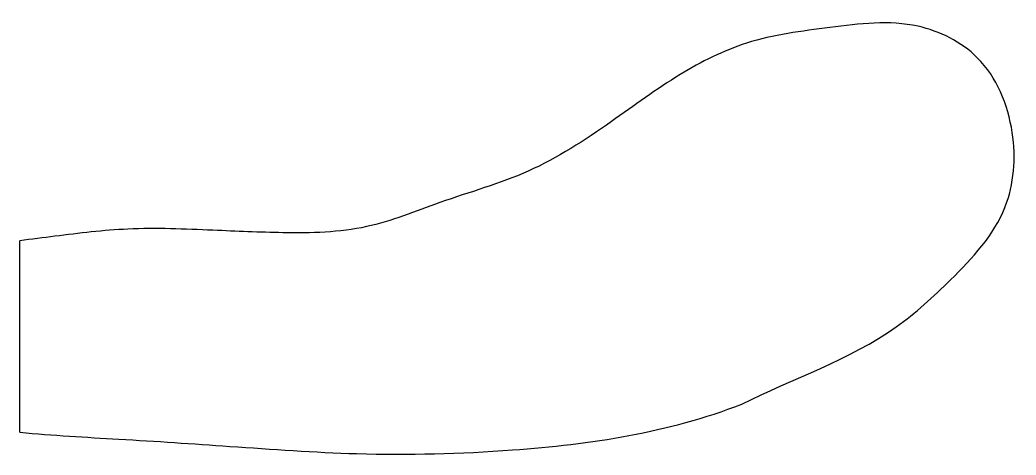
# Model space of a CAD drawing. Header units: millimetres. Extents: x 17.5 to 78.5, y -7.2 to 19.5.
import ezdxf

# ---------------------------------------------------------------- set-up
doc = ezdxf.new("R2010")
doc.units = ezdxf.units.MM

msp = doc.modelspace()

# ---------------------------------------------------------------- linework, layer by layer
at = {"color": 7, "linetype": 'Continuous', "lineweight": 25}
msp.add_line((17.502, -5.782), (17.502, 5.938), dxfattribs=at)
for points, knots in [([(61.694, -4.059), (64.803, -2.507), (69.753, -0.871), (74.775, 3.753), (78.224, 7.464), (78.616, 12.772), (76.75, 17.311), (72.104, 19.644), (67.142, 19.005), (62.138, 18.377), (57.664, 16.124), (53.53, 13.036), (48.791, 9.957), (43.499, 8.504), (38.665, 6.472), (33.873, 6.383), (29.021, 6.598), (24.346, 6.802), (20.405, 6.312), (18.213, 6.035), (17.502, 5.938)], [0, 0, 0, 0, 0.0974643, 0.1379995, 0.1890529, 0.2314542, 0.2780469, 0.3158065, 0.3655031, 0.4132986, 0.4547103, 0.5017238, 0.5563591, 0.6091088, 0.652642, 0.6999075, 0.7394122, 0.7873673, 0.8287899, 0.8487018, 0.8487018, 0.8487018, 0.8487018]), ([(17.502, -5.782), (19.519, -5.981), (23.804, -6.2), (30.674, -6.661), (38.699, -7.246), (49.267, -6.983), (57.203, -5.811), (61.694, -4.059)], [0.2480239, 0.2480239, 0.2480239, 0.2480239, 0.3504357, 0.4654431, 0.5966369, 0.7575989, 1, 1, 1, 1])]:
    msp.add_open_spline(points, degree=3, knots=knots, dxfattribs=at)

doc.saveas('drawing.dxf')
